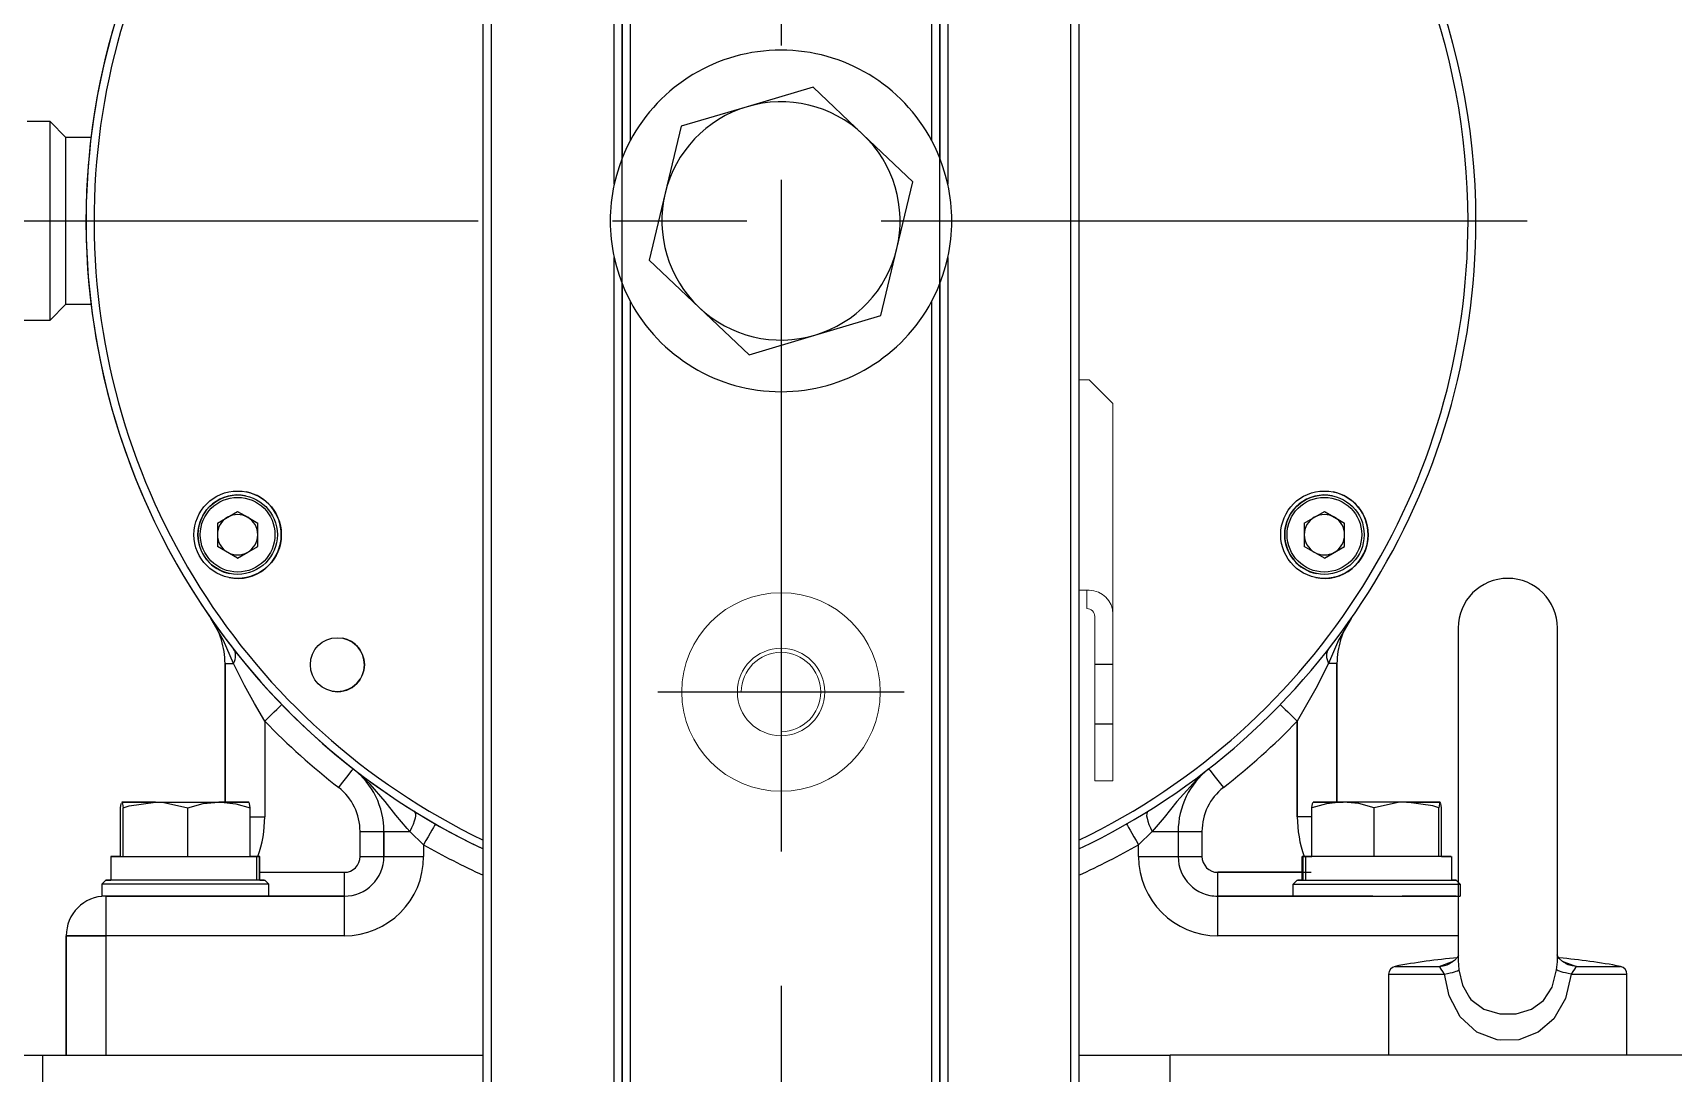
# Model space of a CAD drawing. Extents: x 4154 to 4364, y 2392 to 2546.
# Drawn here: x 4264.43 to 4280.71, y 2454.35 to 2464.67 of the extents above; entities that cross this region are included whole.
import ezdxf

# ---------------------------------------------------------------- set-up
doc = ezdxf.new("R2010")
doc.units = 0
doc.header["$LTSCALE"] = 1.5
doc.header["$MEASUREMENT"] = 0
doc.linetypes.add('CENTER', pattern=[10.16, 6.35, -1.27, 1.27, -1.27])
doc.layers.get('0').update_dxf_attribs({"color": 2})
doc.layers.add('SL', color=7, linetype='Continuous')

msp = doc.modelspace()

# ---------------------------------------------------------------- linework, layer by layer
at = {"color": 7, "linetype": 'Continuous'}
for p, q in [((4268.89993, 2453.50121), (4268.89993, 2464.85436)), ((4268.97878, 2464.85436), (4268.97878, 2453.50121)), ((4270.20082, 2463.16793), (4270.20082, 2464.85436)), ((4270.27966, 2463.42653), (4270.27966, 2464.85436)), ((4270.27966, 2464.85436), (4270.27966, 2463.42653)), ((4270.3585, 2464.9332), (4270.3585, 2463.59781)), ((4273.35447, 2463.59781), (4273.35447, 2464.9332)), ((4273.43331, 2464.85436), (4273.43331, 2463.42653)), ((4273.43331, 2463.42653), (4273.43331, 2464.85436)), ((4273.51215, 2464.85436), (4273.51215, 2463.16793)), ((4274.73419, 2453.50121), (4274.73419, 2464.85436)), ((4274.81304, 2464.85436), (4274.81304, 2453.50121)), ((4272.17425, 2464.13257), (4271.51973, 2463.93815)), ((4272.66988, 2463.66296), (4272.17425, 2464.13257)), ((4271.51973, 2463.93815), (4270.86521, 2463.74372)), ((4264.60077, 2463.79), (4264.37374, 2463.79)), ((4264.75846, 2463.63232), (4264.60077, 2463.79)), ((4264.60077, 2463.78911), (4264.60077, 2463.79)), ((4264.60077, 2463.76788), (4264.60077, 2463.78911)), ((4264.60077, 2463.71894), (4264.60077, 2463.76788)), ((4264.60077, 2463.64368), (4264.60077, 2463.71894)), ((4270.86521, 2463.74372), (4270.70633, 2463.07968)), ((4264.60077, 2463.54429), (4264.60077, 2463.64368)), ((4264.60077, 2463.42361), (4264.60077, 2463.54429)), ((4265.00772, 2463.63232), (4264.75846, 2463.63232)), ((4264.75846, 2463.62879), (4264.75846, 2463.63232)), ((4264.75846, 2463.60072), (4264.75846, 2463.62879)), ((4264.75846, 2463.54553), (4264.75846, 2463.60072)), ((4264.75846, 2463.46511), (4264.75846, 2463.54553)), ((4270.33011, 2463.54171), (4270.30381, 2463.48459)), ((4270.3585, 2463.59781), (4270.33011, 2463.54171)), ((4273.16552, 2463.19334), (4272.66988, 2463.66296)), ((4273.38286, 2463.54171), (4273.35447, 2463.59781)), ((4273.40916, 2463.48459), (4273.38286, 2463.54171)), ((4264.60077, 2463.28512), (4264.60077, 2463.42361)), ((4264.75846, 2463.36219), (4264.75846, 2463.46511)), ((4264.75846, 2463.24028), (4264.75846, 2463.36219)), ((4270.27966, 2463.42653), (4270.2488, 2463.34177)), ((4270.30381, 2463.48459), (4270.27966, 2463.42653)), ((4270.27966, 2462.18244), (4270.27966, 2463.42653)), ((4270.27966, 2462.18244), (4270.27966, 2463.42653)), ((4273.43331, 2463.42653), (4273.40916, 2463.48459)), ((4273.43331, 2462.18244), (4273.43331, 2463.42653)), ((4273.43331, 2462.18244), (4273.43331, 2463.42653)), ((4273.46417, 2463.34177), (4273.43331, 2463.42653)), ((4264.60077, 2463.1328), (4264.60077, 2463.28512)), ((4264.75846, 2463.10353), (4264.75846, 2463.24028)), ((4270.22249, 2463.25549), (4270.20082, 2463.16793)), ((4270.2488, 2463.34177), (4270.22249, 2463.25549)), ((4273.00664, 2462.5293), (4273.16552, 2463.19334)), ((4273.49048, 2463.25549), (4273.46417, 2463.34177)), ((4273.51215, 2463.16793), (4273.49048, 2463.25549)), ((4264.60077, 2462.97104), (4264.60077, 2463.1328)), ((4264.75846, 2462.9566), (4264.75846, 2463.10353)), ((4270.70633, 2463.07968), (4270.54745, 2462.41563)), ((4264.60077, 2462.80449), (4264.60077, 2462.97104)), ((4264.75846, 2462.80449), (4264.75846, 2462.9566)), ((4264.60077, 2462.63793), (4264.60077, 2462.80449)), ((4264.75846, 2462.65237), (4264.75846, 2462.80449)), ((4264.60077, 2462.47617), (4264.60077, 2462.63793)), ((4264.75846, 2462.50544), (4264.75846, 2462.65237)), ((4264.60077, 2462.32385), (4264.60077, 2462.47617)), ((4264.75846, 2462.36869), (4264.75846, 2462.50544)), ((4264.75846, 2462.24678), (4264.75846, 2462.36869)), ((4270.20082, 2453.50121), (4270.20082, 2462.44105)), ((4270.20082, 2462.44105), (4270.22249, 2462.35348)), ((4270.54745, 2462.41563), (4271.04308, 2461.94602)), ((4272.84776, 2461.86525), (4273.00664, 2462.5293)), ((4273.49048, 2462.35348), (4273.51215, 2462.44105)), ((4273.51215, 2462.44105), (4273.51215, 2453.50121)), ((4264.60077, 2462.18536), (4264.60077, 2462.32385)), ((4264.75846, 2462.14386), (4264.75846, 2462.24678)), ((4270.22249, 2462.35348), (4270.2488, 2462.2672)), ((4270.2488, 2462.2672), (4270.27966, 2462.18244)), ((4273.43331, 2462.18244), (4273.46417, 2462.2672)), ((4273.46417, 2462.2672), (4273.49048, 2462.35348)), ((4264.60077, 2462.06469), (4264.60077, 2462.18536)), ((4264.60077, 2461.96529), (4264.60077, 2462.06469)), ((4264.75846, 2462.06344), (4264.75846, 2462.14386)), ((4264.75846, 2462.00825), (4264.75846, 2462.06344)), ((4270.27966, 2453.50121), (4270.27966, 2462.18244)), ((4270.27966, 2462.18244), (4270.27966, 2453.50121)), ((4270.27966, 2462.18244), (4270.30381, 2462.12438)), ((4270.30381, 2462.12438), (4270.33011, 2462.06726)), ((4270.33011, 2462.06726), (4270.3585, 2462.01116)), ((4273.35447, 2462.01116), (4273.38286, 2462.06726)), ((4273.38286, 2462.06726), (4273.40916, 2462.12438)), ((4273.40916, 2462.12438), (4273.43331, 2462.18244)), ((4273.43331, 2462.18244), (4273.43331, 2453.50121)), ((4273.43331, 2453.50121), (4273.43331, 2462.18244)), ((4264.60077, 2461.81897), (4264.75846, 2461.97665)), ((4264.60077, 2461.89004), (4264.60077, 2461.96529)), ((4264.60077, 2461.84109), (4264.60077, 2461.89004)), ((4264.75846, 2461.98018), (4264.75846, 2462.00825)), ((4264.75846, 2461.97665), (4264.75846, 2461.98018)), ((4264.75846, 2461.97665), (4265.00772, 2461.97665)), ((4270.3585, 2462.01116), (4270.3585, 2453.50121)), ((4271.04308, 2461.94602), (4271.53872, 2461.4764)), ((4273.35447, 2453.50121), (4273.35447, 2462.01116)), ((4264.24599, 2461.81897), (4264.60077, 2461.81897)), ((4264.60077, 2461.81986), (4264.60077, 2461.84109)), ((4264.60077, 2461.81897), (4264.60077, 2461.81986)), ((4272.19324, 2461.67083), (4272.84776, 2461.86525)), ((4271.53872, 2461.4764), (4272.19324, 2461.67083)), ((4266.54025, 2460.07671), (4266.54025, 2460.07671)), ((4277.32828, 2460.07671), (4277.32828, 2460.07671)), ((4266.26206, 2459.80596), (4266.46248, 2459.92167)), ((4266.26206, 2459.80596), (4266.26206, 2459.57455)), ((4266.46248, 2459.92167), (4266.66289, 2459.80596)), ((4266.46248, 2459.92167), (4266.56269, 2459.86381)), ((4266.56269, 2459.86381), (4266.66289, 2459.80596)), ((4266.66289, 2459.57454), (4266.66289, 2459.80596)), ((4266.66289, 2459.80596), (4266.66289, 2459.80596)), ((4266.66289, 2459.69025), (4266.66289, 2459.80596)), ((4277.05008, 2459.80596), (4277.2505, 2459.92167)), ((4277.05008, 2459.80596), (4277.05008, 2459.57455)), ((4277.2505, 2459.92167), (4277.45091, 2459.80596)), ((4277.2505, 2459.92167), (4277.35071, 2459.86381)), ((4277.35071, 2459.86381), (4277.45091, 2459.80596)), ((4277.45091, 2459.57454), (4277.45091, 2459.80596)), ((4277.45091, 2459.80596), (4277.45091, 2459.80596)), ((4277.45091, 2459.69025), (4277.45091, 2459.80596)), ((4266.66289, 2459.57454), (4266.66289, 2459.69025)), ((4277.45091, 2459.57454), (4277.45091, 2459.69025)), ((4266.46247, 2459.45883), (4266.26206, 2459.57455)), ((4266.46247, 2459.45883), (4266.66289, 2459.57454)), ((4266.46247, 2459.45883), (4266.56268, 2459.51669)), ((4266.56268, 2459.51669), (4266.66289, 2459.57454)), ((4266.66289, 2459.57454), (4266.66289, 2459.57454)), ((4277.25049, 2459.45883), (4277.05008, 2459.57455)), ((4277.25049, 2459.45883), (4277.45091, 2459.57454)), ((4277.25049, 2459.45883), (4277.3507, 2459.51669)), ((4277.3507, 2459.51669), (4277.45091, 2459.57454)), ((4277.45091, 2459.57454), (4277.45091, 2459.57454)), ((4266.3847, 2459.30379), (4266.3847, 2459.30379)), ((4277.17272, 2459.30379), (4277.17272, 2459.30379)), ((4266.19688, 2458.85989), (4266.19608, 2458.86104)), ((4266.32363, 2458.64151), (4266.19688, 2458.85989)), ((4277.51609, 2458.85989), (4277.39071, 2458.64435)), ((4277.51689, 2458.86104), (4277.51609, 2458.85989)), ((4266.42125, 2458.41036), (4266.32363, 2458.64151)), ((4277.39071, 2458.64435), (4277.29172, 2458.41036)), ((4278.57771, 2458.76387), (4278.57771, 2455.4768)), ((4279.56323, 2455.47651), (4279.56323, 2458.76387)), ((4266.43022, 2458.54214), (4266.42127, 2458.55602)), ((4266.4367, 2458.52658), (4266.43022, 2458.54214)), ((4266.43669, 2458.45186), (4266.44061, 2458.47196)), ((4266.44062, 2458.50956), (4266.4367, 2458.52658)), ((4266.44061, 2458.47196), (4266.44192, 2458.49127)), ((4266.44192, 2458.49127), (4266.44062, 2458.50956)), ((4277.27235, 2458.50956), (4277.27104, 2458.49127)), ((4277.27104, 2458.49127), (4277.27236, 2458.47196)), ((4277.27627, 2458.52658), (4277.27235, 2458.50956)), ((4277.27236, 2458.47196), (4277.27628, 2458.45186)), ((4277.28274, 2458.54214), (4277.27627, 2458.52658)), ((4277.29169, 2458.55602), (4277.28274, 2458.54214)), ((4266.33759, 2458.41036), (4266.33759, 2458.41036)), ((4266.33759, 2457.03247), (4266.33759, 2458.41036)), ((4266.33759, 2458.41036), (4266.33759, 2457.03247)), ((4266.33759, 2458.41036), (4266.33895, 2458.41036)), ((4266.33895, 2458.41036), (4266.343, 2458.41036)), ((4266.343, 2458.41036), (4266.34973, 2458.41036)), ((4266.34973, 2458.41036), (4266.35909, 2458.41036)), ((4266.35909, 2458.41036), (4266.37101, 2458.41036)), ((4266.37101, 2458.41036), (4266.38542, 2458.41036)), ((4266.38542, 2458.41036), (4266.4022, 2458.41036)), ((4266.4022, 2458.41036), (4266.42125, 2458.41036)), ((4266.42125, 2458.41036), (4266.43021, 2458.43125)), ((4266.53154, 2458.1935), (4266.42125, 2458.41036)), ((4266.43021, 2458.43125), (4266.43669, 2458.45186)), ((4277.29172, 2458.41036), (4277.16651, 2458.16547)), ((4277.27628, 2458.45186), (4277.28276, 2458.43125)), ((4277.28276, 2458.43125), (4277.29172, 2458.41036)), ((4277.31077, 2458.41036), (4277.29172, 2458.41036)), ((4277.32755, 2458.41036), (4277.31077, 2458.41036)), ((4277.34196, 2458.41036), (4277.32755, 2458.41036)), ((4277.35388, 2458.41036), (4277.34196, 2458.41036)), ((4277.36324, 2458.41036), (4277.35388, 2458.41036)), ((4277.36997, 2458.41036), (4277.36324, 2458.41036)), ((4277.37402, 2458.41036), (4277.36997, 2458.41036)), ((4277.37538, 2458.41036), (4277.37402, 2458.41036)), ((4277.37538, 2458.41036), (4277.37538, 2457.03247)), ((4277.37538, 2458.41036), (4277.37538, 2457.03247)), ((4277.37538, 2457.03247), (4277.37538, 2458.41036)), ((4266.62916, 2458.01515), (4266.53154, 2458.1935)), ((4277.16651, 2458.16547), (4276.98117, 2457.83983)), ((4266.7318, 2457.83983), (4266.62916, 2458.01515)), ((4266.85192, 2457.9562), (4266.87305, 2457.97667)), ((4266.87305, 2457.97667), (4266.88874, 2457.99187)), ((4266.88874, 2457.99187), (4266.89841, 2458.00124)), ((4266.89841, 2458.00124), (4266.90168, 2458.0044)), ((4276.81129, 2458.0044), (4276.81456, 2458.00124)), ((4276.81456, 2458.00124), (4276.82422, 2457.99187)), ((4276.82422, 2457.99187), (4276.83992, 2457.97667)), ((4276.83992, 2457.97667), (4276.86105, 2457.9562)), ((4266.7318, 2457.83983), (4266.76494, 2457.87193)), ((4266.7318, 2457.83983), (4266.7318, 2456.89138)), ((4266.76494, 2457.87193), (4266.79681, 2457.90281)), ((4266.79681, 2457.90281), (4266.82618, 2457.93126)), ((4266.82618, 2457.93126), (4266.85192, 2457.9562)), ((4276.86105, 2457.9562), (4276.88679, 2457.93126)), ((4276.88679, 2457.93126), (4276.91616, 2457.90281)), ((4276.91616, 2457.90281), (4276.94803, 2457.87193)), ((4276.94803, 2457.87193), (4276.98117, 2457.83983)), ((4276.98117, 2456.89138), (4276.98117, 2457.83983)), ((4276.98117, 2457.83983), (4276.98117, 2456.89138)), ((4267.56855, 2457.3122), (4267.58665, 2457.33539)), ((4267.58665, 2457.33539), (4267.6001, 2457.35262)), ((4267.6001, 2457.35262), (4267.60838, 2457.36323)), ((4267.60838, 2457.36323), (4267.61118, 2457.36681)), ((4267.61229, 2457.36594), (4267.61118, 2457.36681)), ((4267.7793, 2457.2135), (4267.61229, 2457.36594)), ((4276.07191, 2457.34286), (4276.01369, 2457.29242)), ((4276.09151, 2457.35871), (4276.07191, 2457.34286)), ((4276.09826, 2457.36404), (4276.09151, 2457.35871)), ((4276.10068, 2457.36594), (4276.09826, 2457.36404)), ((4276.10179, 2457.36681), (4276.10068, 2457.36594)), ((4276.10179, 2457.36681), (4276.10458, 2457.36323)), ((4276.10458, 2457.36323), (4276.11287, 2457.35262)), ((4276.11287, 2457.35262), (4276.12632, 2457.33539)), ((4276.12632, 2457.33539), (4276.14442, 2457.3122)), ((4267.46563, 2457.18037), (4267.49402, 2457.21675)), ((4267.49402, 2457.21675), (4267.52133, 2457.25172)), ((4267.52133, 2457.25172), (4267.54649, 2457.28395)), ((4267.54649, 2457.28395), (4267.56855, 2457.3122)), ((4267.92826, 2457.04178), (4267.7793, 2457.2135)), ((4276.01369, 2457.29242), (4275.78471, 2457.04178)), ((4276.14442, 2457.3122), (4276.16648, 2457.28395)), ((4276.16648, 2457.28395), (4276.19164, 2457.25172)), ((4276.19164, 2457.25172), (4276.21894, 2457.21675)), ((4276.21894, 2457.21675), (4276.24734, 2457.18037)), ((4265.30052, 2456.98091), (4265.30665, 2457.02178)), ((4265.31228, 2457.03544), (4265.31302, 2457.03724)), ((4265.31302, 2457.03724), (4265.31391, 2457.03693)), ((4265.31302, 2457.03724), (4265.31559, 2457.03724)), ((4265.32124, 2457.03724), (4265.31302, 2457.03724)), ((4265.31391, 2457.03693), (4265.31973, 2457.02019)), ((4265.31559, 2457.03724), (4265.3289, 2457.03724)), ((4265.31973, 2457.02019), (4265.32552, 2456.98091)), ((4265.34011, 2457.03724), (4265.32124, 2457.03724)), ((4265.32552, 2456.98091), (4265.38489, 2456.99891)), ((4265.3289, 2457.03724), (4265.35272, 2457.03724)), ((4265.36929, 2457.03724), (4265.34011, 2457.03724)), ((4265.35272, 2457.03724), (4265.38665, 2457.03724)), ((4265.4083, 2457.03724), (4265.36929, 2457.03724)), ((4265.38489, 2456.99891), (4265.64695, 2457.03724)), ((4265.38665, 2457.03724), (4265.43011, 2457.03724)), ((4265.45647, 2457.03724), (4265.4083, 2457.03724)), ((4265.43011, 2457.03724), (4265.48234, 2457.03724)), ((4265.51296, 2457.03724), (4265.45647, 2457.03724)), ((4265.48234, 2457.03724), (4265.54247, 2457.03724)), ((4265.57682, 2457.03724), (4265.51296, 2457.03724)), ((4265.54247, 2457.03724), (4265.60945, 2457.03724)), ((4265.64695, 2457.03724), (4265.57682, 2457.03724)), ((4265.60945, 2457.03724), (4265.68215, 2457.03724)), ((4265.64695, 2457.03724), (4265.71677, 2457.03439)), ((4265.64695, 2457.03724), (4265.72216, 2457.03724)), ((4265.68215, 2457.03724), (4265.75932, 2457.03724)), ((4265.71677, 2457.03439), (4265.96838, 2456.98091)), ((4265.72216, 2457.03724), (4265.80115, 2457.03724)), ((4265.75932, 2457.03724), (4265.83964, 2457.03724)), ((4265.80115, 2457.03724), (4265.88257, 2457.03724)), ((4265.83964, 2457.03724), (4265.92173, 2457.03724)), ((4265.88257, 2457.03724), (4265.96503, 2457.03724)), ((4265.92173, 2457.03724), (4266.0042, 2457.03724)), ((4265.96503, 2457.03724), (4266.04713, 2457.03724)), ((4265.96838, 2456.98091), (4266.11974, 2457.02178)), ((4266.0042, 2457.03724), (4266.08562, 2457.03724)), ((4266.04713, 2457.03724), (4266.12745, 2457.03724)), ((4266.08562, 2457.03724), (4266.16461, 2457.03724)), ((4266.11974, 2457.02178), (4266.27731, 2457.03724)), ((4266.12745, 2457.03724), (4266.20461, 2457.03724)), ((4266.16461, 2457.03724), (4266.23981, 2457.03724)), ((4266.20461, 2457.03724), (4266.27731, 2457.03724)), ((4266.23981, 2457.03724), (4266.30995, 2457.03724)), ((4266.3443, 2457.03724), (4266.27731, 2457.03724)), ((4266.27731, 2457.03724), (4266.29928, 2457.03693)), ((4266.29928, 2457.03693), (4266.44299, 2457.02019)), ((4266.30995, 2457.03724), (4266.37381, 2457.03724)), ((4266.40442, 2457.03724), (4266.3443, 2457.03724)), ((4266.37381, 2457.03724), (4266.4303, 2457.03724)), ((4266.45666, 2457.03724), (4266.40442, 2457.03724)), ((4266.4303, 2457.03724), (4266.47847, 2457.03724)), ((4266.44299, 2457.02019), (4266.58624, 2456.98091)), ((4266.50012, 2457.03724), (4266.45666, 2457.03724)), ((4266.47847, 2457.03724), (4266.51747, 2457.03724)), ((4266.53405, 2457.03724), (4266.50012, 2457.03724)), ((4266.51747, 2457.03724), (4266.54666, 2457.03724)), ((4266.55787, 2457.03724), (4266.53405, 2457.03724)), ((4266.54666, 2457.03724), (4266.56552, 2457.03724)), ((4266.57118, 2457.03724), (4266.55787, 2457.03724)), ((4266.56552, 2457.03724), (4266.57374, 2457.03724)), ((4266.57374, 2457.03724), (4266.57118, 2457.03724)), ((4266.58012, 2457.02178), (4266.57448, 2457.03544)), ((4266.58624, 2456.98091), (4266.58012, 2457.02178)), ((4268.03349, 2456.90803), (4267.92826, 2457.04178)), ((4275.78471, 2457.04178), (4275.66101, 2456.88486)), ((4277.12673, 2456.98091), (4277.13285, 2457.02178)), ((4277.26998, 2457.02019), (4277.12673, 2456.98091)), ((4277.13285, 2457.02178), (4277.13849, 2457.03544)), ((4277.13923, 2457.03724), (4277.14179, 2457.03724)), ((4277.14745, 2457.03724), (4277.13923, 2457.03724)), ((4277.14179, 2457.03724), (4277.1551, 2457.03724)), ((4277.16631, 2457.03724), (4277.14745, 2457.03724)), ((4277.1551, 2457.03724), (4277.17892, 2457.03724)), ((4277.1955, 2457.03724), (4277.16631, 2457.03724)), ((4277.17892, 2457.03724), (4277.21285, 2457.03724)), ((4277.2345, 2457.03724), (4277.1955, 2457.03724)), ((4277.21285, 2457.03724), (4277.25631, 2457.03724)), ((4277.28267, 2457.03724), (4277.2345, 2457.03724)), ((4277.25631, 2457.03724), (4277.30855, 2457.03724)), ((4277.41369, 2457.03693), (4277.26998, 2457.02019)), ((4277.33916, 2457.03724), (4277.28267, 2457.03724)), ((4277.30855, 2457.03724), (4277.36867, 2457.03724)), ((4277.40302, 2457.03724), (4277.33916, 2457.03724)), ((4277.36867, 2457.03724), (4277.43566, 2457.03724)), ((4277.47316, 2457.03724), (4277.40302, 2457.03724)), ((4277.43566, 2457.03724), (4277.41369, 2457.03693)), ((4277.59323, 2457.02178), (4277.43566, 2457.03724)), ((4277.50836, 2457.03724), (4277.43566, 2457.03724)), ((4277.54836, 2457.03724), (4277.47316, 2457.03724)), ((4277.58552, 2457.03724), (4277.50836, 2457.03724)), ((4277.62735, 2457.03724), (4277.54836, 2457.03724)), ((4277.66584, 2457.03724), (4277.58552, 2457.03724)), ((4277.74459, 2456.98091), (4277.59323, 2457.02178)), ((4277.70877, 2457.03724), (4277.62735, 2457.03724)), ((4277.74793, 2457.03724), (4277.66584, 2457.03724)), ((4277.79124, 2457.03724), (4277.70877, 2457.03724)), ((4277.9962, 2457.03439), (4277.74459, 2456.98091)), ((4277.8304, 2457.03724), (4277.74793, 2457.03724)), ((4277.87333, 2457.03724), (4277.79124, 2457.03724)), ((4277.91182, 2457.03724), (4277.8304, 2457.03724)), ((4277.95365, 2457.03724), (4277.87333, 2457.03724)), ((4277.99081, 2457.03724), (4277.91182, 2457.03724)), ((4278.03082, 2457.03724), (4277.95365, 2457.03724)), ((4278.06602, 2457.03724), (4277.99081, 2457.03724)), ((4278.06602, 2457.03724), (4277.9962, 2457.03439)), ((4278.10352, 2457.03724), (4278.03082, 2457.03724)), ((4278.06602, 2457.03724), (4278.13615, 2457.03724)), ((4278.32808, 2456.99891), (4278.06602, 2457.03724)), ((4278.1705, 2457.03724), (4278.10352, 2457.03724)), ((4278.13615, 2457.03724), (4278.20001, 2457.03724)), ((4278.23063, 2457.03724), (4278.1705, 2457.03724)), ((4278.20001, 2457.03724), (4278.2565, 2457.03724)), ((4278.28286, 2457.03724), (4278.23063, 2457.03724)), ((4278.2565, 2457.03724), (4278.30467, 2457.03724)), ((4278.32632, 2457.03724), (4278.28286, 2457.03724)), ((4278.30467, 2457.03724), (4278.34368, 2457.03724)), ((4278.36025, 2457.03724), (4278.32632, 2457.03724)), ((4278.38744, 2456.98091), (4278.32808, 2456.99891)), ((4278.34368, 2457.03724), (4278.37286, 2457.03724)), ((4278.38407, 2457.03724), (4278.36025, 2457.03724)), ((4278.37286, 2457.03724), (4278.39173, 2457.03724)), ((4278.39738, 2457.03724), (4278.38407, 2457.03724)), ((4278.39324, 2457.02019), (4278.38744, 2456.98091)), ((4278.39173, 2457.03724), (4278.39994, 2457.03724)), ((4278.39906, 2457.03693), (4278.39324, 2457.02019)), ((4278.39994, 2457.03724), (4278.39738, 2457.03724)), ((4278.39994, 2457.03724), (4278.39906, 2457.03693)), ((4278.40069, 2457.03544), (4278.39994, 2457.03724)), ((4278.41244, 2456.98091), (4278.40632, 2457.02178)), ((4265.30052, 2456.49718), (4265.30052, 2456.98091)), ((4265.32552, 2456.49718), (4265.32552, 2456.98091)), ((4265.96838, 2456.49718), (4265.96838, 2456.98091)), ((4266.58624, 2456.49718), (4266.58624, 2456.98091)), ((4266.58624, 2456.89138), (4266.65489, 2456.89138)), ((4266.65489, 2456.89138), (4266.7318, 2456.89138)), ((4268.14558, 2456.77344), (4268.03349, 2456.90803)), ((4268.21561, 2456.84682), (4268.20407, 2456.81474)), ((4268.21347, 2456.94621), (4268.22203, 2456.93672)), ((4268.22334, 2456.87587), (4268.21561, 2456.84682)), ((4268.22203, 2456.93672), (4268.2266, 2456.9215)), ((4268.22704, 2456.90102), (4268.22334, 2456.87587)), ((4268.2266, 2456.9215), (4268.22704, 2456.90102)), ((4275.48637, 2456.9215), (4275.48593, 2456.90102)), ((4275.48593, 2456.90102), (4275.48963, 2456.87587)), ((4275.49094, 2456.93672), (4275.48637, 2456.9215)), ((4275.48963, 2456.87587), (4275.49736, 2456.84682)), ((4275.49951, 2456.94621), (4275.49094, 2456.93672)), ((4275.49736, 2456.84682), (4275.5089, 2456.81474)), ((4275.66101, 2456.88486), (4275.54189, 2456.74536)), ((4277.05808, 2456.89138), (4276.98117, 2456.89138)), ((4277.12673, 2456.89138), (4277.05808, 2456.89138)), ((4277.12673, 2456.49718), (4277.12673, 2456.98091)), ((4277.74459, 2456.49718), (4277.74459, 2456.98091)), ((4278.38744, 2456.49718), (4278.38744, 2456.98091)), ((4278.41244, 2456.49718), (4278.41244, 2456.98091)), ((4267.67789, 2456.49718), (4267.67789, 2456.74536)), ((4267.67789, 2456.74536), (4267.72404, 2456.74536)), ((4267.72404, 2456.74536), (4267.76841, 2456.74536)), ((4267.76841, 2456.74536), (4267.8093, 2456.74536)), ((4267.8093, 2456.74536), (4267.84514, 2456.74536)), ((4267.84514, 2456.74536), (4267.87456, 2456.74536)), ((4267.87456, 2456.74536), (4267.89641, 2456.74536)), ((4267.89641, 2456.74536), (4267.90987, 2456.74536)), ((4267.90987, 2456.74536), (4267.91442, 2456.74536)), ((4267.91442, 2456.49718), (4267.91442, 2456.74536)), ((4267.91442, 2456.74536), (4267.91442, 2456.49718)), ((4267.91442, 2456.49718), (4267.91442, 2456.74536)), ((4267.91442, 2456.74536), (4267.91442, 2456.74536)), ((4267.91442, 2456.74536), (4267.91895, 2456.74536)), ((4267.91895, 2456.74536), (4267.93245, 2456.74536)), ((4267.93245, 2456.74536), (4267.95459, 2456.74536)), ((4267.95459, 2456.74536), (4267.98488, 2456.74536)), ((4267.98488, 2456.74536), (4268.02262, 2456.74536)), ((4268.02262, 2456.74536), (4268.06693, 2456.74536)), ((4268.06693, 2456.74536), (4268.1168, 2456.74536)), ((4268.1168, 2456.74536), (4268.17109, 2456.74536)), ((4268.17109, 2456.74536), (4268.14558, 2456.77344)), ((4268.18908, 2456.78057), (4268.17109, 2456.74536)), ((4268.30862, 2456.61393), (4268.17109, 2456.74536)), ((4268.20407, 2456.81474), (4268.18908, 2456.78057)), ((4268.35363, 2456.69246), (4268.33157, 2456.65397)), ((4268.37396, 2456.72794), (4268.35363, 2456.69246)), ((4268.39179, 2456.75904), (4268.37396, 2456.72794)), ((4268.40641, 2456.78456), (4268.39179, 2456.75904)), ((4268.41728, 2456.80352), (4268.40641, 2456.78456)), ((4268.42397, 2456.8152), (4268.41728, 2456.80352)), ((4268.42623, 2456.81914), (4268.42397, 2456.8152)), ((4275.28674, 2456.81914), (4275.289, 2456.8152)), ((4275.289, 2456.8152), (4275.29569, 2456.80352)), ((4275.29569, 2456.80352), (4275.30656, 2456.78456)), ((4275.30656, 2456.78456), (4275.32118, 2456.75904)), ((4275.32118, 2456.75904), (4275.33901, 2456.72794)), ((4275.33901, 2456.72794), (4275.35934, 2456.69246)), ((4275.35934, 2456.69246), (4275.3814, 2456.65397)), ((4275.54189, 2456.74536), (4275.40435, 2456.61393)), ((4275.5089, 2456.81474), (4275.52389, 2456.78057)), ((4275.52389, 2456.78057), (4275.54189, 2456.74536)), ((4275.54189, 2456.74536), (4275.59617, 2456.74536)), ((4275.59617, 2456.74536), (4275.64604, 2456.74536)), ((4275.64604, 2456.74536), (4275.69035, 2456.74536)), ((4275.69035, 2456.74536), (4275.72809, 2456.74536)), ((4275.72809, 2456.74536), (4275.75838, 2456.74536)), ((4275.75838, 2456.74536), (4275.78052, 2456.74536)), ((4275.78052, 2456.74536), (4275.79402, 2456.74536)), ((4275.79402, 2456.74536), (4275.79855, 2456.74536)), ((4275.79855, 2456.74536), (4275.79855, 2456.49718)), ((4275.79855, 2456.74536), (4275.8031, 2456.74536)), ((4275.8031, 2456.74536), (4275.81656, 2456.74536)), ((4275.81656, 2456.74536), (4275.83841, 2456.74536)), ((4275.83841, 2456.74536), (4275.86783, 2456.74536)), ((4275.86783, 2456.74536), (4275.90367, 2456.74536)), ((4275.90367, 2456.74536), (4275.94456, 2456.74536)), ((4275.94456, 2456.74536), (4275.98893, 2456.74536)), ((4275.98893, 2456.74536), (4276.03508, 2456.74536)), ((4276.03508, 2456.74536), (4276.03508, 2456.49718)), ((4268.33157, 2456.65397), (4268.30862, 2456.61393)), ((4268.30862, 2456.61393), (4268.30862, 2456.49718)), ((4275.3814, 2456.65397), (4275.40435, 2456.61393)), ((4275.40435, 2456.49718), (4275.40435, 2456.61393)), ((4265.20228, 2456.49718), (4265.20228, 2456.26065)), ((4265.20795, 2456.49718), (4265.20429, 2456.49718)), ((4265.20429, 2456.49718), (4265.2294, 2456.49718)), ((4265.24024, 2456.49718), (4265.20795, 2456.49718)), ((4265.2294, 2456.49718), (4265.28231, 2456.49718)), ((4265.29989, 2456.49718), (4265.24024, 2456.49718)), ((4265.28231, 2456.49718), (4265.36094, 2456.49718)), ((4265.30052, 2456.49718), (4265.29989, 2456.49718)), ((4265.36094, 2456.49718), (4265.46225, 2456.49718)), ((4265.46225, 2456.49718), (4265.58228, 2456.49718)), ((4265.58228, 2456.49718), (4265.71638, 2456.49718)), ((4265.71638, 2456.49718), (4265.8593, 2456.49718)), ((4265.8593, 2456.49718), (4266.0055, 2456.49718)), ((4266.0055, 2456.49718), (4266.14929, 2456.49718)), ((4266.14929, 2456.49718), (4266.28506, 2456.49718)), ((4266.28506, 2456.49718), (4266.40752, 2456.49718)), ((4266.40752, 2456.49718), (4266.51192, 2456.49718)), ((4266.51192, 2456.49718), (4266.5942, 2456.49718)), ((4266.58624, 2456.49718), (4266.65113, 2456.49718)), ((4266.58624, 2456.49718), (4266.67681, 2456.49718)), ((4266.61112, 2456.49718), (4266.58624, 2456.49718)), ((4266.5942, 2456.49718), (4266.65113, 2456.49718)), ((4266.66124, 2456.49718), (4266.61112, 2456.49718)), ((4266.65113, 2456.49718), (4266.65113, 2456.26065)), ((4266.65113, 2456.49718), (4266.65113, 2456.49718)), ((4266.68343, 2456.49718), (4266.66124, 2456.49718)), ((4266.67681, 2456.49718), (4266.67681, 2456.26065)), ((4266.67681, 2456.49718), (4266.68343, 2456.49718)), ((4266.68449, 2456.26065), (4266.68449, 2456.49718)), ((4267.67789, 2456.49718), (4267.72404, 2456.49718)), ((4267.72404, 2456.49718), (4267.76841, 2456.49718)), ((4267.76841, 2456.49718), (4267.8093, 2456.49718)), ((4267.8093, 2456.49718), (4267.84514, 2456.49718)), ((4267.84514, 2456.49718), (4267.87456, 2456.49718)), ((4267.87456, 2456.49718), (4267.89641, 2456.49718)), ((4267.89641, 2456.49718), (4267.90987, 2456.49718)), ((4267.90987, 2456.49718), (4267.91442, 2456.49718)), ((4267.91442, 2456.49718), (4267.91442, 2456.49718)), ((4267.91442, 2456.49718), (4267.92199, 2456.49718)), ((4267.92199, 2456.49718), (4267.94442, 2456.49718)), ((4267.94442, 2456.49718), (4267.98085, 2456.49718)), ((4267.98085, 2456.49718), (4268.02988, 2456.49718)), ((4268.02988, 2456.49718), (4268.08962, 2456.49718)), ((4268.08962, 2456.49718), (4268.15777, 2456.49718)), ((4268.15777, 2456.49718), (4268.23172, 2456.49718)), ((4268.23172, 2456.49718), (4268.30862, 2456.49718)), ((4275.40435, 2456.49718), (4275.48125, 2456.49718)), ((4275.48125, 2456.49718), (4275.5552, 2456.49718)), ((4275.5552, 2456.49718), (4275.62336, 2456.49718)), ((4275.62336, 2456.49718), (4275.68309, 2456.49718)), ((4275.68309, 2456.49718), (4275.73212, 2456.49718)), ((4275.73212, 2456.49718), (4275.76855, 2456.49718)), ((4275.76855, 2456.49718), (4275.79098, 2456.49718)), ((4275.79098, 2456.49718), (4275.79855, 2456.49718)), ((4275.79855, 2456.49718), (4275.8031, 2456.49718)), ((4275.8031, 2456.49718), (4275.81656, 2456.49718)), ((4275.81656, 2456.49718), (4275.83841, 2456.49718)), ((4275.83841, 2456.49718), (4275.86783, 2456.49718)), ((4275.86783, 2456.49718), (4275.90367, 2456.49718)), ((4275.90367, 2456.49718), (4275.94456, 2456.49718)), ((4275.94456, 2456.49718), (4275.98893, 2456.49718)), ((4275.98893, 2456.49718), (4276.03508, 2456.49718)), ((4277.02848, 2456.26065), (4277.02848, 2456.49718)), ((4277.03616, 2456.49718), (4277.02954, 2456.49718)), ((4277.02954, 2456.49718), (4277.05172, 2456.49718)), ((4277.03616, 2456.49718), (4277.03616, 2456.26065)), ((4277.12673, 2456.49718), (4277.03616, 2456.49718)), ((4277.05172, 2456.49718), (4277.10185, 2456.49718)), ((4277.06184, 2456.49718), (4277.06184, 2456.26065)), ((4277.12673, 2456.49718), (4277.06184, 2456.49718)), ((4277.11877, 2456.49718), (4277.06184, 2456.49718)), ((4277.06184, 2456.49718), (4277.06184, 2456.49718)), ((4277.10185, 2456.49718), (4277.12673, 2456.49718)), ((4277.20104, 2456.49718), (4277.11877, 2456.49718)), ((4277.30545, 2456.49718), (4277.20104, 2456.49718)), ((4277.42791, 2456.49718), (4277.30545, 2456.49718)), ((4277.56368, 2456.49718), (4277.42791, 2456.49718)), ((4277.70746, 2456.49718), (4277.56368, 2456.49718)), ((4277.85367, 2456.49718), (4277.70746, 2456.49718)), ((4277.99659, 2456.49718), (4277.85367, 2456.49718)), ((4278.13068, 2456.49718), (4277.99659, 2456.49718)), ((4278.25072, 2456.49718), (4278.13068, 2456.49718)), ((4278.35203, 2456.49718), (4278.25072, 2456.49718)), ((4278.43066, 2456.49718), (4278.35203, 2456.49718)), ((4278.41244, 2456.49718), (4278.41308, 2456.49718)), ((4278.41308, 2456.49718), (4278.47273, 2456.49718)), ((4278.48357, 2456.49718), (4278.43066, 2456.49718)), ((4278.47273, 2456.49718), (4278.50502, 2456.49718)), ((4278.50868, 2456.49718), (4278.48357, 2456.49718)), ((4278.50502, 2456.49718), (4278.50868, 2456.49718)), ((4278.51069, 2456.49718), (4278.51069, 2456.26065)), ((4265.15497, 2456.26065), (4265.11555, 2456.22123)), ((4265.11555, 2456.22123), (4265.11555, 2456.10297)), ((4265.12069, 2456.22123), (4265.11555, 2456.22123)), ((4265.15163, 2456.22123), (4265.12069, 2456.22123)), ((4265.20953, 2456.22123), (4265.15163, 2456.22123)), ((4265.17176, 2456.26065), (4265.15508, 2456.26065)), ((4265.15508, 2456.26065), (4265.16689, 2456.26065)), ((4265.16689, 2456.26065), (4265.20228, 2456.26065)), ((4265.21633, 2456.26065), (4265.17176, 2456.26065)), ((4265.29242, 2456.22123), (4265.20953, 2456.22123)), ((4265.28717, 2456.26065), (4265.21633, 2456.26065)), ((4265.38174, 2456.26065), (4265.28717, 2456.26065)), ((4265.39747, 2456.22123), (4265.29242, 2456.22123)), ((4265.4966, 2456.26065), (4265.38174, 2456.26065)), ((4265.52112, 2456.22123), (4265.39747, 2456.22123)), ((4265.62761, 2456.26065), (4265.4966, 2456.26065)), ((4265.65915, 2456.22123), (4265.52112, 2456.22123)), ((4265.77004, 2456.26065), (4265.62761, 2456.26065)), ((4265.80686, 2456.22123), (4265.65915, 2456.22123)), ((4265.91873, 2456.26065), (4265.77004, 2456.26065)), ((4265.95921, 2456.22123), (4265.80686, 2456.22123)), ((4266.06831, 2456.26065), (4265.91873, 2456.26065)), ((4266.11103, 2456.22123), (4265.95921, 2456.22123)), ((4266.21337, 2456.26065), (4266.06831, 2456.26065)), ((4266.25714, 2456.22123), (4266.11103, 2456.22123)), ((4266.34868, 2456.26065), (4266.21337, 2456.26065)), ((4266.39256, 2456.22123), (4266.25714, 2456.22123)), ((4266.46934, 2456.26065), (4266.34868, 2456.26065)), ((4266.51269, 2456.22123), (4266.39256, 2456.22123)), ((4266.57099, 2456.26065), (4266.46934, 2456.26065)), ((4266.61343, 2456.22123), (4266.51269, 2456.22123)), ((4266.64996, 2456.26065), (4266.57099, 2456.26065)), ((4266.69135, 2456.22123), (4266.61343, 2456.22123)), ((4266.70339, 2456.26065), (4266.64996, 2456.26065)), ((4266.67681, 2456.3395), (4267.52021, 2456.3395)), ((4266.68449, 2456.26065), (4266.7269, 2456.26065)), ((4266.7438, 2456.22123), (4266.69135, 2456.22123)), ((4266.72935, 2456.26065), (4266.70339, 2456.26065)), ((4266.7269, 2456.26065), (4266.72935, 2456.26065)), ((4266.77122, 2456.22123), (4266.7318, 2456.26065)), ((4266.769, 2456.22123), (4266.7438, 2456.22123)), ((4266.77122, 2456.22123), (4266.769, 2456.22123)), ((4266.77122, 2456.10297), (4266.77122, 2456.22123)), ((4267.52021, 2456.3395), (4267.52021, 2456.29335)), ((4267.52021, 2456.29335), (4267.52021, 2456.24898)), ((4267.52021, 2456.24898), (4267.52021, 2456.20809)), ((4267.52021, 2456.20809), (4267.52021, 2456.17225)), ((4276.19276, 2456.3395), (4277.11784, 2456.3395)), ((4277.03616, 2456.3395), (4276.19276, 2456.3395)), ((4276.19276, 2456.29335), (4276.19276, 2456.3395)), ((4276.19276, 2456.24898), (4276.19276, 2456.29335)), ((4276.19276, 2456.20809), (4276.19276, 2456.24898)), ((4276.19276, 2456.17225), (4276.19276, 2456.20809)), ((4276.94175, 2456.22123), (4276.98117, 2456.26065)), ((4276.94175, 2456.10297), (4276.94175, 2456.22123)), ((4276.94175, 2456.22123), (4276.94397, 2456.22123)), ((4276.94397, 2456.22123), (4276.96917, 2456.22123)), ((4276.96917, 2456.22123), (4277.02162, 2456.22123)), ((4276.98607, 2456.26065), (4276.98362, 2456.26065)), ((4276.98362, 2456.26065), (4277.00958, 2456.26065)), ((4277.02848, 2456.26065), (4276.98607, 2456.26065)), ((4277.00958, 2456.26065), (4277.06301, 2456.26065)), ((4277.02162, 2456.22123), (4277.09954, 2456.22123)), ((4277.06301, 2456.26065), (4277.14198, 2456.26065)), ((4277.09954, 2456.22123), (4277.20028, 2456.22123)), ((4277.14198, 2456.26065), (4277.24363, 2456.26065)), ((4277.20028, 2456.22123), (4277.32041, 2456.22123)), ((4277.24363, 2456.26065), (4277.36429, 2456.26065)), ((4277.32041, 2456.22123), (4277.45583, 2456.22123)), ((4277.36429, 2456.26065), (4277.4996, 2456.26065)), ((4277.45583, 2456.22123), (4277.60194, 2456.22123)), ((4277.4996, 2456.26065), (4277.64466, 2456.26065)), ((4277.60194, 2456.22123), (4277.75376, 2456.22123)), ((4277.64466, 2456.26065), (4277.79424, 2456.26065)), ((4277.75376, 2456.22123), (4277.90611, 2456.22123)), ((4277.79424, 2456.26065), (4277.94293, 2456.26065)), ((4277.90611, 2456.22123), (4278.05382, 2456.22123)), ((4277.94293, 2456.26065), (4278.08536, 2456.26065)), ((4278.05382, 2456.22123), (4278.19185, 2456.22123)), ((4278.08536, 2456.26065), (4278.21637, 2456.26065)), ((4278.19185, 2456.22123), (4278.31549, 2456.22123)), ((4278.21637, 2456.26065), (4278.33123, 2456.26065)), ((4278.31549, 2456.22123), (4278.42055, 2456.22123)), ((4278.33123, 2456.26065), (4278.4258, 2456.26065)), ((4278.42055, 2456.22123), (4278.50344, 2456.22123)), ((4278.4258, 2456.26065), (4278.49664, 2456.26065)), ((4278.49664, 2456.26065), (4278.54121, 2456.26065)), ((4278.50344, 2456.22123), (4278.56134, 2456.22123)), ((4278.54608, 2456.26065), (4278.51069, 2456.26065)), ((4278.54121, 2456.26065), (4278.55789, 2456.26065)), ((4278.55789, 2456.26065), (4278.54608, 2456.26065)), ((4278.558, 2456.26065), (4278.59742, 2456.22123)), ((4278.56134, 2456.22123), (4278.59228, 2456.22123)), ((4278.59228, 2456.22123), (4278.59742, 2456.22123)), ((4278.59742, 2456.22123), (4278.59742, 2456.10297)), ((4265.12069, 2456.10297), (4265.11555, 2456.10297)), ((4265.15163, 2456.10297), (4265.12069, 2456.10297)), ((4265.20953, 2456.10297), (4265.15163, 2456.10297)), ((4265.15497, 2456.10297), (4265.69097, 2456.10297)), ((4265.15497, 2456.10297), (4265.15497, 2456.10297)), ((4265.15497, 2456.10297), (4265.15497, 2456.0954)), ((4265.15497, 2456.0954), (4265.15497, 2456.07296)), ((4265.15497, 2456.07296), (4265.15497, 2456.03654)), ((4265.15497, 2456.03654), (4265.15497, 2455.98751)), ((4265.29242, 2456.10297), (4265.20953, 2456.10297)), ((4265.39747, 2456.10297), (4265.29242, 2456.10297)), ((4265.52112, 2456.10297), (4265.39747, 2456.10297)), ((4265.40739, 2456.10297), (4267.52021, 2456.10297)), ((4265.65915, 2456.10297), (4265.52112, 2456.10297)), ((4265.80686, 2456.10297), (4265.65915, 2456.10297)), ((4265.95921, 2456.10297), (4265.80686, 2456.10297)), ((4266.11103, 2456.10297), (4265.95921, 2456.10297)), ((4267.52021, 2456.10297), (4265.9828, 2456.10297)), ((4265.9828, 2456.10297), (4266.11759, 2456.10297)), ((4266.11759, 2456.10297), (4265.9828, 2456.10297)), ((4266.25714, 2456.10297), (4266.11103, 2456.10297)), ((4266.11759, 2456.10297), (4266.29947, 2456.10297)), ((4266.29947, 2456.10297), (4266.11759, 2456.10297)), ((4266.39256, 2456.10297), (4266.25714, 2456.10297)), ((4266.29947, 2456.10297), (4266.44519, 2456.10297)), ((4266.44519, 2456.10297), (4266.29947, 2456.10297)), ((4266.51269, 2456.10297), (4266.39256, 2456.10297)), ((4266.44519, 2456.10297), (4266.59512, 2456.10297)), ((4266.59512, 2456.10297), (4266.44519, 2456.10297)), ((4266.61343, 2456.10297), (4266.51269, 2456.10297)), ((4267.52021, 2456.10297), (4266.59512, 2456.10297)), ((4266.59512, 2456.10297), (4267.52021, 2456.10297)), ((4266.69135, 2456.10297), (4266.61343, 2456.10297)), ((4266.7438, 2456.10297), (4266.69135, 2456.10297)), ((4266.769, 2456.10297), (4266.7438, 2456.10297)), ((4266.77122, 2456.10297), (4266.769, 2456.10297)), ((4267.52021, 2456.17225), (4267.52021, 2456.14283)), ((4267.52021, 2456.14283), (4267.52021, 2456.12098)), ((4267.52021, 2456.12098), (4267.52021, 2456.10752)), ((4267.52021, 2456.10752), (4267.52021, 2456.10297)), ((4267.52021, 2456.10297), (4267.52021, 2456.10297)), ((4267.52021, 2456.10297), (4267.52021, 2456.10297)), ((4267.52021, 2456.10297), (4267.52021, 2456.0954)), ((4267.52021, 2456.0954), (4267.52021, 2456.07296)), ((4267.52021, 2456.07296), (4267.52021, 2456.03654)), ((4267.52021, 2456.03654), (4267.52021, 2455.98751)), ((4276.19276, 2456.14283), (4276.19276, 2456.17225)), ((4276.19276, 2456.12098), (4276.19276, 2456.14283)), ((4276.19276, 2456.10752), (4276.19276, 2456.12098)), ((4276.19276, 2456.10297), (4276.19276, 2456.10752)), ((4277.73017, 2456.10297), (4276.19276, 2456.10297)), ((4276.19276, 2456.10297), (4278.57771, 2456.10297)), ((4277.11784, 2456.10297), (4276.19276, 2456.10297)), ((4276.19276, 2456.10297), (4277.11784, 2456.10297)), ((4276.19276, 2456.10297), (4276.19276, 2456.10297)), ((4276.19276, 2456.10297), (4276.19276, 2456.10297)), ((4276.19276, 2456.0954), (4276.19276, 2456.10297)), ((4276.19276, 2456.07296), (4276.19276, 2456.0954)), ((4276.19276, 2456.03654), (4276.19276, 2456.07296)), ((4276.19276, 2455.98751), (4276.19276, 2456.03654)), ((4276.94175, 2456.10297), (4276.94397, 2456.10297)), ((4276.94397, 2456.10297), (4276.96917, 2456.10297)), ((4276.96917, 2456.10297), (4277.02162, 2456.10297)), ((4277.02162, 2456.10297), (4277.09954, 2456.10297)), ((4277.09954, 2456.10297), (4277.20028, 2456.10297)), ((4277.26778, 2456.10297), (4277.11784, 2456.10297)), ((4277.11784, 2456.10297), (4277.26778, 2456.10297)), ((4277.20028, 2456.10297), (4277.32041, 2456.10297)), ((4277.4135, 2456.10297), (4277.26778, 2456.10297)), ((4277.26778, 2456.10297), (4277.4135, 2456.10297)), ((4277.32041, 2456.10297), (4277.45583, 2456.10297)), ((4277.59538, 2456.10297), (4277.4135, 2456.10297)), ((4277.4135, 2456.10297), (4277.59538, 2456.10297)), ((4277.45583, 2456.10297), (4277.60194, 2456.10297)), ((4277.73016, 2456.10297), (4277.59538, 2456.10297)), ((4277.59538, 2456.10297), (4277.73016, 2456.10297)), ((4277.60194, 2456.10297), (4277.75376, 2456.10297)), ((4277.75376, 2456.10297), (4277.90611, 2456.10297)), ((4277.90611, 2456.10297), (4278.05382, 2456.10297)), ((4278.558, 2456.10297), (4278.022, 2456.10297)), ((4278.05382, 2456.10297), (4278.19185, 2456.10297)), ((4278.19185, 2456.10297), (4278.31549, 2456.10297)), ((4278.31549, 2456.10297), (4278.42055, 2456.10297)), ((4278.42055, 2456.10297), (4278.50344, 2456.10297)), ((4278.50344, 2456.10297), (4278.56134, 2456.10297)), ((4278.558, 2456.10297), (4278.558, 2456.10297)), ((4278.56134, 2456.10297), (4278.59228, 2456.10297)), ((4278.59228, 2456.10297), (4278.59742, 2456.10297)), ((4265.15497, 2455.98751), (4265.15497, 2455.92777)), ((4265.15497, 2455.92777), (4265.15497, 2455.85962)), ((4265.15497, 2455.85962), (4265.15497, 2455.78567)), ((4267.52021, 2455.98751), (4267.52021, 2455.92777)), ((4267.52021, 2455.92777), (4267.52021, 2455.85962)), ((4267.52021, 2455.85962), (4267.52021, 2455.78567)), ((4276.19276, 2455.92777), (4276.19276, 2455.98751)), ((4276.19276, 2455.85962), (4276.19276, 2455.92777)), ((4276.19276, 2455.78567), (4276.19276, 2455.85962)), ((4267.52021, 2455.70876), (4264.76076, 2455.70876)), ((4264.76076, 2454.52614), (4264.76076, 2455.70876)), ((4264.76076, 2455.70876), (4264.76076, 2455.70876)), ((4264.76076, 2455.70876), (4264.76076, 2454.52614)), ((4264.76076, 2455.70876), (4264.76834, 2455.70876)), ((4264.76834, 2455.70876), (4264.79077, 2455.70876)), ((4264.79077, 2455.70876), (4264.8272, 2455.70876)), ((4264.8272, 2455.70876), (4264.87622, 2455.70876)), ((4264.87622, 2455.70876), (4264.93596, 2455.70876)), ((4264.93596, 2455.70876), (4265.00411, 2455.70876)), ((4265.00411, 2455.70876), (4265.07806, 2455.70876)), ((4265.07806, 2455.70876), (4265.15497, 2455.70876)), ((4265.15497, 2455.78567), (4265.15497, 2455.70876)), ((4265.15497, 2455.70876), (4265.15497, 2454.52614)), ((4267.52021, 2455.78567), (4267.52021, 2455.70876)), ((4276.19276, 2455.70876), (4276.19276, 2455.78567)), ((4278.57771, 2455.70876), (4276.19276, 2455.70876)), ((4277.95192, 2455.40598), (4278.38868, 2455.40598)), ((4278.38868, 2455.40598), (4278.5108, 2455.44996)), ((4278.38868, 2455.40598), (4278.42987, 2455.41139)), ((4278.39899, 2455.39558), (4278.38868, 2455.40598)), ((4278.41024, 2455.37772), (4278.39899, 2455.39558)), ((4278.42543, 2455.3547), (4278.41024, 2455.37772)), ((4278.42987, 2455.41139), (4278.46948, 2455.42303)), ((4278.46948, 2455.42303), (4278.49471, 2455.4342)), ((4278.5402, 2455.46477), (4278.49431, 2455.43415)), ((4278.5108, 2455.44996), (4278.52122, 2455.45211)), ((4278.56993, 2455.49821), (4278.5402, 2455.46477)), ((4278.58045, 2455.51737), (4278.56993, 2455.49821)), ((4278.5705, 2455.36259), (4278.57983, 2455.36713)), ((4278.57778, 2455.47715), (4278.57784, 2455.46482)), ((4278.57784, 2455.46482), (4278.58524, 2455.37118)), ((4278.57983, 2455.36713), (4278.58524, 2455.37118)), ((4278.58079, 2455.51808), (4278.58045, 2455.51737)), ((4278.58524, 2455.37118), (4278.62106, 2455.219)), ((4279.51199, 2455.1994), (4279.55569, 2455.37118)), ((4279.55569, 2455.37118), (4279.56262, 2455.44998)), ((4279.56111, 2455.36713), (4279.55569, 2455.37118)), ((4279.56324, 2455.51138), (4279.55981, 2455.51926)), ((4279.57044, 2455.36259), (4279.56111, 2455.36713)), ((4279.56262, 2455.44998), (4279.56315, 2455.46783)), ((4279.56315, 2455.46783), (4279.5627, 2455.47899)), ((4279.58171, 2455.4841), (4279.56324, 2455.51138)), ((4279.61324, 2455.45465), (4279.58171, 2455.4841)), ((4279.65204, 2455.43293), (4279.61324, 2455.45465)), ((4279.61606, 2455.45307), (4279.62664, 2455.4509)), ((4279.62664, 2455.4509), (4279.75225, 2455.40598)), ((4279.67146, 2455.42303), (4279.65129, 2455.4317)), ((4279.71106, 2455.41139), (4279.67146, 2455.42303)), ((4279.75225, 2455.40598), (4279.71106, 2455.41139)), ((4279.7314, 2455.37882), (4279.71609, 2455.35558)), ((4279.74251, 2455.39642), (4279.7314, 2455.37882)), ((4279.75225, 2455.40598), (4279.74251, 2455.39642)), ((4279.75225, 2455.40598), (4280.18901, 2455.40598)), ((4277.88785, 2455.32853), (4277.88785, 2454.52614)), ((4277.88785, 2455.32853), (4278.44223, 2455.32853)), ((4278.44223, 2455.32853), (4278.42543, 2455.3547)), ((4278.44223, 2455.32853), (4278.47093, 2455.33466)), ((4278.4886, 2455.11474), (4278.44223, 2455.32853)), ((4278.47093, 2455.33466), (4278.49712, 2455.34071)), ((4278.49712, 2455.34071), (4278.52044, 2455.3466)), ((4278.52044, 2455.3466), (4278.54061, 2455.35225)), ((4278.54061, 2455.35225), (4278.55737, 2455.35761)), ((4278.55737, 2455.35761), (4278.5705, 2455.36259)), ((4278.62106, 2455.219), (4278.6907, 2455.09586)), ((4279.58356, 2455.35761), (4279.57044, 2455.36259)), ((4279.60032, 2455.35225), (4279.58356, 2455.35761)), ((4279.62049, 2455.3466), (4279.60032, 2455.35225)), ((4279.64382, 2455.34071), (4279.62049, 2455.3466)), ((4279.69871, 2455.32853), (4279.64213, 2455.08611)), ((4279.67, 2455.33466), (4279.64382, 2455.34071)), ((4279.69871, 2455.32853), (4279.67, 2455.33466)), ((4279.71609, 2455.35558), (4279.69871, 2455.32853)), ((4279.69871, 2455.32853), (4280.25309, 2455.32853)), ((4280.25309, 2454.52614), (4280.25309, 2455.32853)), ((4278.59744, 2454.90491), (4278.4886, 2455.11474)), ((4278.6907, 2455.09586), (4278.70512, 2455.07899)), ((4278.70512, 2455.07899), (4278.83391, 2454.9827)), ((4279.3048, 2454.98162), (4279.42386, 2455.06631)), ((4279.42386, 2455.06631), (4279.51199, 2455.1994)), ((4279.64213, 2455.08611), (4279.52801, 2454.88529)), ((4264.76076, 2454.92035), (4264.76076, 2454.92035)), ((4264.76076, 2454.92035), (4264.76076, 2454.92035)), ((4264.76076, 2454.92035), (4264.76076, 2454.91278)), ((4264.76076, 2454.91278), (4264.76076, 2454.92035)), ((4264.76076, 2454.91278), (4264.76076, 2454.89034)), ((4264.76076, 2454.89034), (4264.76076, 2454.91278)), ((4264.76076, 2454.89034), (4264.76076, 2454.85392)), ((4264.76076, 2454.85391), (4264.76076, 2454.89034)), ((4278.76418, 2454.7536), (4278.59744, 2454.90491)), ((4278.83391, 2454.9827), (4278.99024, 2454.93552)), ((4278.99024, 2454.93552), (4279.15476, 2454.9361)), ((4279.15476, 2454.9361), (4279.3048, 2454.98162)), ((4279.52801, 2454.88529), (4279.37387, 2454.75186)), ((4264.76076, 2454.85392), (4264.76076, 2454.80489)), ((4264.76076, 2454.80489), (4264.76076, 2454.85391)), ((4264.76076, 2454.80489), (4264.76076, 2454.74515)), ((4264.76076, 2454.74515), (4264.76076, 2454.80489)), ((4264.76076, 2454.74515), (4264.76076, 2454.677)), ((4264.76076, 2454.677), (4264.76076, 2454.74515)), ((4278.96659, 2454.6775), (4278.76418, 2454.7536)), ((4279.37387, 2454.75186), (4279.1796, 2454.67845)), ((4264.76076, 2454.677), (4264.76076, 2454.60305)), ((4264.76076, 2454.60305), (4264.76076, 2454.677)), ((4264.76076, 2454.60305), (4264.76076, 2454.52614)), ((4264.76076, 2454.52614), (4264.76076, 2454.60305)), ((4278.99388, 2454.67332), (4278.96659, 2454.6775)), ((4279.1796, 2454.67845), (4278.99388, 2454.67332)), ((4263.73583, 2454.52614), (4265.31265, 2454.52614)), ((4264.52424, 2454.52614), (4264.52424, 2449.00725)), ((4265.31265, 2454.52614), (4268.89993, 2454.52614)), ((4274.81304, 2454.52614), (4275.71971, 2454.52614)), ((4274.81304, 2454.52614), (4275.71971, 2454.52614)), ((4274.81304, 2454.52614), (4275.71971, 2454.52614)), ((4275.70366, 2422.14539), (4275.71971, 2454.52614)), ((4287.78244, 2454.52614), (4275.71971, 2454.52614)), ((4275.71971, 2446.53188), (4275.71971, 2454.52614))]:
    msp.add_line(p, q, dxfattribs=at)
at = {"color": 7, "linetype": 'Continuous', "lineweight": 15}
for p, q in [((4274.81304, 2461.22799), (4274.91491, 2461.22799)), ((4274.91491, 2461.22799), (4275.15144, 2460.99146)), ((4275.15144, 2460.99146), (4275.15144, 2457.2465)), ((4274.81304, 2459.13869), (4274.91491, 2459.13869)), ((4274.89126, 2459.13869), (4274.89126, 2458.95736)), ((4274.9701, 2458.87852), (4274.9701, 2457.2465)), ((4275.15144, 2457.2465), (4274.9701, 2457.2465))]:
    msp.add_line(p, q, dxfattribs=at)
at = {"color": 7, "linetype": 'Continuous'}
for centre, radius in [((4266.46248, 2459.69025), 0.43363), ((4277.2505, 2459.69025), 0.43363), ((4266.46248, 2459.69025), 0.39421), ((4266.46248, 2459.69025), 0.37055), ((4277.2505, 2459.69025), 0.39421), ((4277.2505, 2459.69025), 0.37055), ((4267.45229, 2458.40029), 0.26806)]:
    msp.add_circle(centre, radius, dxfattribs=at)
at = {"color": 7, "linetype": 'Continuous', "lineweight": 15}
for radius in [0.98552, 0.43363]:
    msp.add_circle((4271.85648, 2458.12919), radius, dxfattribs=at)
at = {"color": 7, "linetype": 'Continuous'}
for centre, radius, start, end in [((4271.85649, 2462.80449), 6.89862, 52.358107, 244.623057), ((4271.85649, 2462.80449), 6.89862, 78.620565, 244.62306), ((4271.85649, 2462.80449), 6.81978, 51.903009, 244.308451), ((4271.85649, 2462.80449), 6.89862, 0, 47.184758), ((4271.85649, 2462.80449), 6.81978, 0, 43.070376), ((4271.85648, 2462.80449), 1.69509, 27.905473, 152.094527), ((4271.85648, 2462.80449), 1.18262, 106.544199, 166.544199), ((4271.85648, 2462.80449), 1.18262, 46.544199, 106.544199), ((4271.85648, 2462.80449), 1.18262, 346.544199, 46.544199), ((4271.85648, 2462.80449), 1.69509, 167.619201, 192.380799), ((4271.85648, 2462.80449), 1.18262, 166.544199, 226.544199), ((4271.85648, 2462.80449), 1.69509, 347.619201, 12.380799), ((4271.85649, 2462.80449), 6.89862, 295.376924, 0), ((4271.85649, 2462.80449), 6.81978, 295.691529, 0), ((4271.85648, 2462.80449), 1.18262, 286.544199, 346.544199), ((4271.85648, 2462.80449), 1.69509, 207.905473, 332.094527), ((4271.85648, 2462.80449), 1.18262, 226.544199, 286.544199), ((4266.46248, 2459.69025), 0.43363, 0, 78.620565), ((4277.2505, 2459.69025), 0.43363, 0, 78.620565), ((4266.46248, 2459.69025), 0.39421, 78.620564, 180), ((4277.2505, 2459.69025), 0.39421, 78.620564, 180), ((4266.46248, 2459.69025), 0.20041, 119.999115, 180), ((4266.46248, 2459.69025), 0.20041, 59.999115, 119.999115), ((4266.46248, 2459.69025), 0.20041, 0, 59.999115), ((4277.2505, 2459.69025), 0.20041, 119.999115, 180), ((4277.2505, 2459.69025), 0.20041, 59.999115, 119.999115), ((4277.2505, 2459.69025), 0.20041, 0, 59.999115), ((4266.46248, 2459.69025), 0.39421, 180, 258.620564), ((4266.46248, 2459.69025), 0.20041, 180, 239.999115), ((4266.46248, 2459.69025), 0.43363, 258.620565, 0), ((4266.46248, 2459.69025), 0.20041, 299.999115, 0), ((4277.2505, 2459.69025), 0.39421, 180, 258.620564), ((4277.2505, 2459.69025), 0.20041, 180, 239.999115), ((4277.2505, 2459.69025), 0.43363, 258.620565, 0), ((4277.2505, 2459.69025), 0.20041, 299.999115, 0), ((4266.46248, 2459.69025), 0.20041, 239.999115, 299.999115), ((4277.2505, 2459.69025), 0.20041, 239.999115, 299.999115), ((4279.07047, 2458.76387), 0.49276, 0, 180), ((4265.54918, 2458.41036), 0.78841, 0, 34.863838), ((4265.54918, 2458.41036), 0.78841, 0, 34.863838), ((4278.16379, 2458.41036), 0.78841, 145.136162, 180), ((4267.45229, 2458.40029), 0.26806, 0, 78.620565), ((4267.45229, 2458.40029), 0.26806, 258.620565, 0), ((4271.85648, 2462.80449), 7.13514, 224.091293, 232.020128), ((4271.85648, 2462.80449), 7.13514, 307.979872, 315.908707), ((4267.126, 2456.74536), 0.78841, 0, 52.020128), ((4267.126, 2456.74536), 0.78841, 0, 52.020128), ((4267.126, 2456.74536), 0.78841, 0, 52.020128), ((4276.58697, 2456.74536), 0.78841, 127.979872, 180), ((4267.126, 2456.74536), 0.55189, 0, 52.020128), ((4276.58697, 2456.74536), 0.55189, 127.979872, 180), ((4265.54918, 2456.89138), 1.18262, 340.528769, 0), ((4278.16379, 2456.89138), 1.18262, 180, 199.471231), ((4271.85649, 2462.80449), 7.13514, 240.182593, 245.520683), ((4271.85649, 2462.80449), 7.13514, 294.479306, 299.817407), ((4267.52021, 2456.49718), 0.78841, 270, 0), ((4267.52021, 2456.49718), 0.39421, 270, 0), ((4267.52021, 2456.49718), 0.39421, 270, 0), ((4267.52021, 2456.49718), 0.39421, 270, 0), ((4267.52021, 2456.49718), 0.15768, 270, 0), ((4276.19276, 2456.49718), 0.78841, 180, 270), ((4276.19276, 2456.49718), 0.39421, 180, 270), ((4276.19276, 2456.49718), 0.39421, 180, 270), ((4276.19276, 2456.49718), 0.15768, 180, 270), ((4265.15497, 2455.70876), 0.39421, 90, 180), ((4265.15497, 2455.70876), 0.39421, 90, 180), ((4276.19276, 2456.49718), 0.39421, 258.620565, 270), ((4276.19276, 2456.49718), 0.39421, 258.620565, 270), ((4277.96669, 2455.32853), 0.07884, 100.79473, 180), ((4279.07047, 2449.53943), 5.97223, 94.813164, 100.79473), ((4279.07047, 2449.53943), 5.97223, 79.20527, 85.091333), ((4280.17425, 2455.32853), 0.07884, 0, 79.20527)]:
    msp.add_arc(centre, radius, start, end, dxfattribs=at)
at = {"color": 7, "linetype": 'Continuous', "lineweight": 15}
for centre, radius, start, end in [((4274.91491, 2458.90217), 0.23652, 0, 90), ((4274.91491, 2458.90217), 0.23652, 0, 90), ((4274.89126, 2458.87852), 0.07884, 0, 90), ((4271.85648, 2458.12919), 0.39421, 270, 180)]:
    msp.add_arc(centre, radius, start, end, dxfattribs=at)
at = {"layer": 'SL', "color": 1, "linetype": 'CENTER', "ltscale": 0.7}
for p, q in [((4271.85648, 2473.88139), (4271.85648, 2411.02185)), ((4262.18173, 2462.80449), (4279.26328, 2462.80449)), ((4270.63444, 2458.12919), (4273.07853, 2458.12919))]:
    msp.add_line(p, q, dxfattribs=at)
at = {"layer": 'SL', "color": 7, "linetype": 'CENTER'}
for p, q in [((4275.15144, 2458.40153), (4274.9701, 2458.40153)), ((4275.15144, 2457.81022), (4274.9701, 2457.81022))]:
    msp.add_line(p, q, dxfattribs=at)

doc.saveas('drawing.dxf')
